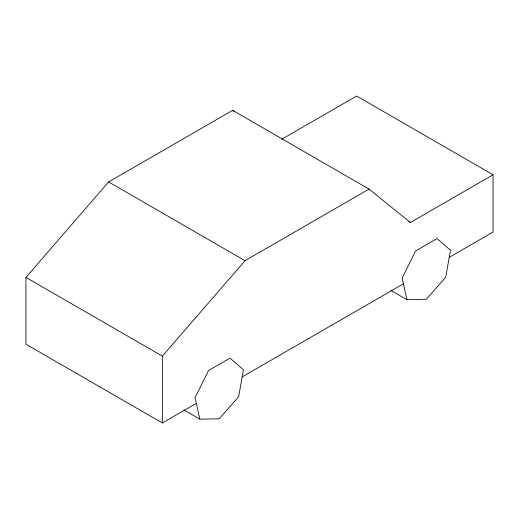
<?xml version="1.0" encoding="UTF-8"?>
<svg xmlns="http://www.w3.org/2000/svg" width="519" height="519" viewBox="0 0 519 519"><rect width="100%" height="100%" fill="white"/><g stroke="black" fill="none" stroke-linecap="round" stroke-linejoin="round"><path stroke-width="0.78" d="M196.344 403.36L162.363 422.979L25.95 344.22L25.95 277.399L108.62 181.935L232.629 110.339L369.041 189.098L410.38 222.508L493.05 174.78L493.05 232.058L449.227 257.353M162.363 422.979L162.363 356.151L245.033 260.694L369.041 189.098M281.674 139.306L356.637 96.021L493.05 174.78M242.185 376.891L403.386 283.822M406.915 299.638L426.307 299.229L445.698 277.25L450.486 250.255L437.069 238.571L415.544 251.001L402.128 278.178L406.915 299.638L390.826 290.348M199.873 419.177L219.265 418.762L238.656 396.788L243.443 369.794L230.027 358.11L208.502 370.534L195.086 397.71L199.873 419.177L183.784 409.887M408.978 221.704L410.38 222.508M108.62 181.935L245.033 260.694M25.95 277.399L162.363 356.151M232.629 110.339L233.881 111.351"/></g></svg>
